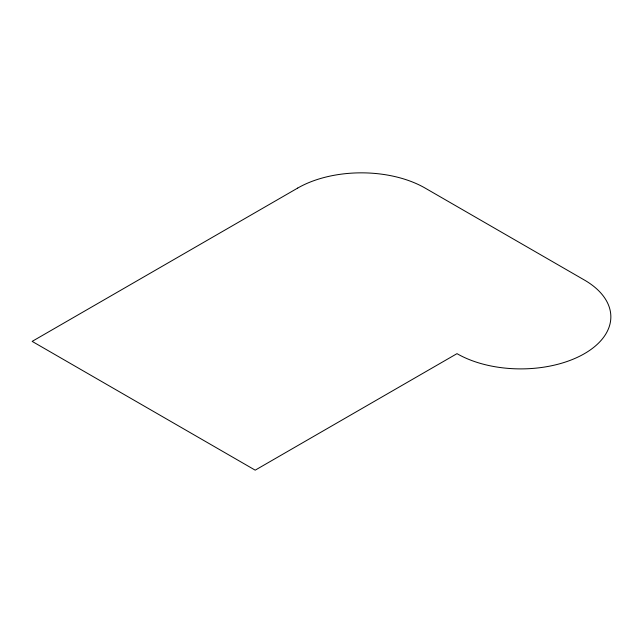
<?xml version="1.0" encoding="UTF-8"?>
<svg xmlns="http://www.w3.org/2000/svg" width="643" height="643" viewBox="0 0 643 643"><rect width="100%" height="100%" fill="white"/><g stroke="black" fill="none" stroke-linecap="round" stroke-linejoin="round"><path stroke-width="0.96" d="M297.677 188.086L32.15 341.385L255.199 470.162L456.996 353.65A90.124 52.035 0 0 0 584.455 353.65A90.124 52.035 0 0 0 584.455 280.067L425.136 188.086A90.124 52.035 0 0 0 297.677 188.086"/></g></svg>
